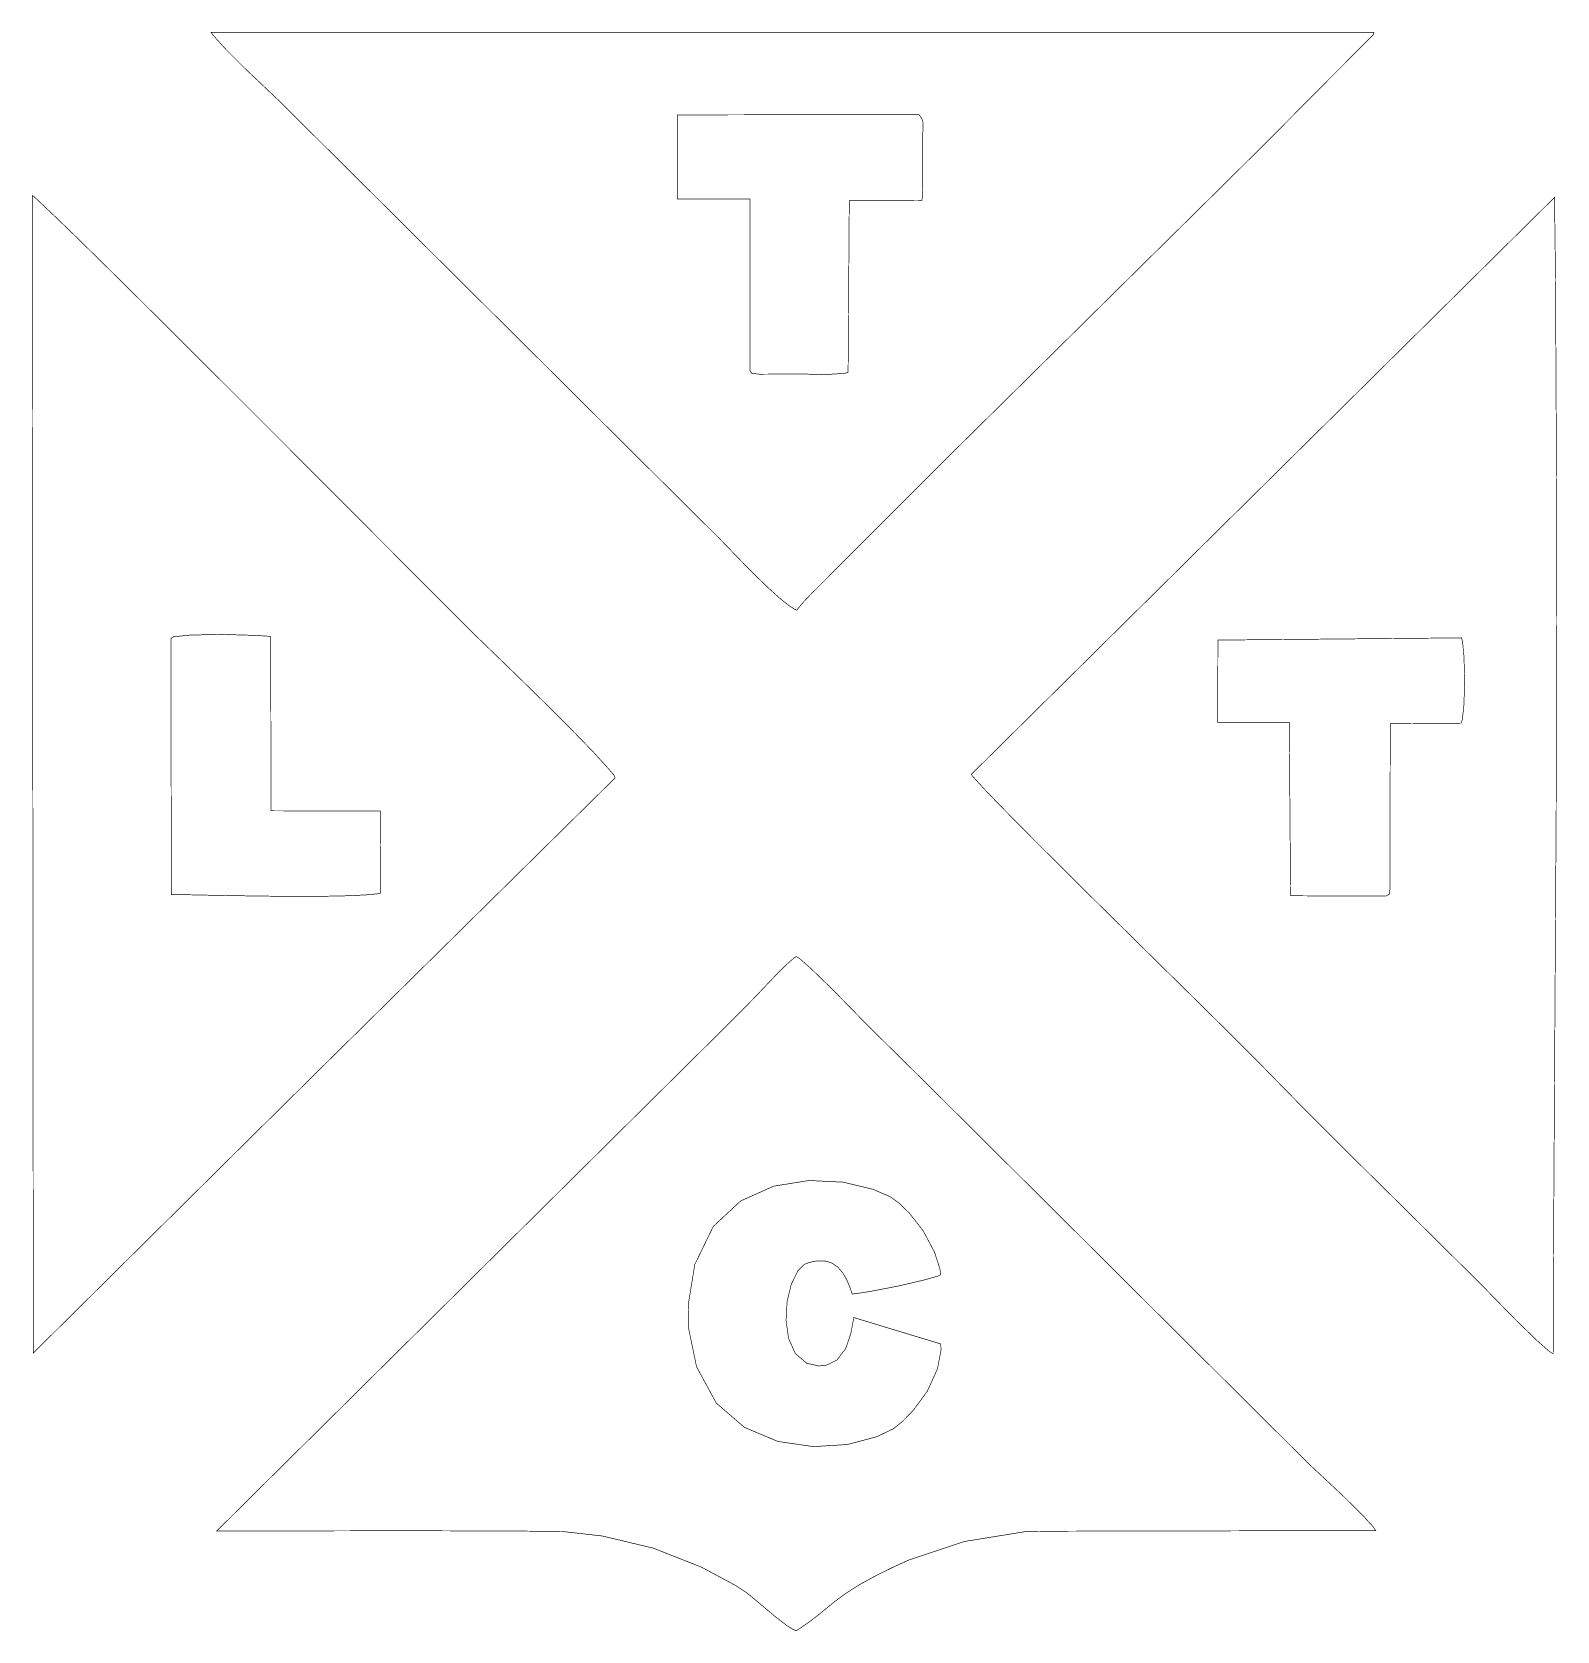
# Model space of a CAD drawing. Header units: millimetres. Extents: x -29 to 6, y -155 to 12.
# Drawn here: x -27.38 to 4.26, y -155.2 to -122.02 of the extents above.
import ezdxf

# ---------------------------------------------------------------- set-up
doc = ezdxf.new("R2010")
doc.units = ezdxf.units.MM

msp = doc.modelspace()

# ---------------------------------------------------------------- linework, layer by layer
at = {"color": 0}
for points in [[(0.45, -122.074, 0.0135, 0.0135, 0), (0.456, -122.031, 0.0135, 0.0135, 0), (-23.662, -122.028, 0.0135, 0.0135, 0), (-23.591, -122.122, 0.0135, 0.0135, 0), (-23.353, -122.384, 0.0135, 0.0135, 0), (-22.959, -122.778, 0.0135, 0.0135, 0), (-22.546, -123.17, 0.0135, 0.0135, 0), (-22.271, -123.431, 0.0135, 0.0135, 0), (-22.181, -123.52, 0.0135, 0.0135, 0), (-13.125, -132.526, 0.0135, 0.0135, 0), (-13.093, -132.558, 0.0135, 0.0135, 0), (-12.996, -132.658, 0.0135, 0.0135, 0), (-12.81, -132.851, 0.0135, 0.0135, 0), (-12.585, -133.083, 0.0135, 0.0135, 0), (-12.339, -133.33, 0.0135, 0.0135, 0), (-12.091, -133.569, 0.0135, 0.0135, 0), (-11.858, -133.779, 0.0135, 0.0135, 0), (-11.657, -133.937, 0.0135, 0.0135, 0), (-11.548, -134.006, 0.0135, 0.0135, 0), (-11.508, -134.019, 0.0135, 0.0135, 0), (-11.478, -133.975, 0.0135, 0.0135, 0), (-11.375, -133.853, 0.0135, 0.0135, 0), (-11.201, -133.67, 0.0135, 0.0135, 0), (-11.007, -133.478, 0.0135, 0.0135, 0), (-10.862, -133.332, 0.0135, 0.0135, 0), (-10.815, -133.282, 0.0135, 0.0135, 0), (-8.567, -131.031, 0.0135, 0.0135, 0), (-8.312, -130.778, 0.0135, 0.0135, 0), (-5.805, -128.301, 0.0135, 0.0135, 0), (-5.549, -128.048, 0.0135, 0.0135, 0), (-5.294, -127.795, 0.0135, 0.0135, 0), (-2.787, -125.318, 0.0135, 0.0135, 0), (-2.532, -125.065, 0.0135, 0.0135, 0), (-2.401, -124.935, 0.0135, 0.0135, 0), (-1.793, -124.332, 0.0135, 0.0135, 0), (-1.171, -123.705, 0.0135, 0.0135, 0), (-1.033, -123.564, 0.0135, 0.0135, 0), (0.45, -122.074, 0.0135, 0.0135, 0)], [(-8.98, -123.737, 0.0135, 0.0135, 0), (-8.965, -123.755, 0.0135, 0.0135, 0), (-8.921, -123.815, 0.0135, 0.0135, 0), (-8.898, -123.884, 0.0135, 0.0135, 0), (-8.895, -123.992, 0.0135, 0.0135, 0), (-8.899, -124.138, 0.0135, 0.0135, 0), (-8.9, -124.186, 0.0135, 0.0135, 0), (-8.9, -124.223, 0.0135, 0.0135, 0), (-8.901, -124.524, 0.0135, 0.0135, 0), (-8.901, -124.624, 0.0135, 0.0135, 0), (-8.901, -124.734, 0.0135, 0.0135, 0), (-8.899, -125.063, 0.0135, 0.0135, 0), (-8.909, -125.44, 0.0135, 0.0135, 0), (-8.916, -125.518, 0.0135, 0.0135, 0), (-10.424, -125.525, 0.0135, 0.0135, 0), (-10.448, -129.087, 0.0135, 0.0135, 0), (-10.527, -129.106, 0.0135, 0.0135, 0), (-10.956, -129.133, 0.0135, 0.0135, 0), (-11.344, -129.12, 0.0135, 0.0135, 0), (-11.474, -129.12, 0.0135, 0.0135, 0), (-12.289, -129.123, 0.0135, 0.0135, 0), (-12.324, -129.119, 0.0135, 0.0135, 0), (-12.431, -129.107, 0.0135, 0.0135, 0), (-12.462, -129.099, 0.0135, 0.0135, 0), (-12.455, -129.086, 0.0135, 0.0135, 0), (-12.474, -129.062, 0.0135, 0.0135, 0), (-12.482, -129.057, 0.0135, 0.0135, 0), (-12.485, -125.489, 0.0135, 0.0135, 0), (-13.993, -125.487, 0.0135, 0.0135, 0), (-13.988, -123.742, 0.0135, 0.0135, 0), (-8.98, -123.737, 0.0135, 0.0135, 0)], [(-12.485, -125.489, 0.0135, 0.0135, 0), (-12.482, -129.057, 0.0135, 0.0135, 0), (-12.474, -129.062, 0.0135, 0.0135, 0), (-12.455, -129.086, 0.0135, 0.0135, 0), (-12.462, -129.099, 0.0135, 0.0135, 0), (-12.431, -129.107, 0.0135, 0.0135, 0), (-12.324, -129.119, 0.0135, 0.0135, 0), (-12.289, -129.123, 0.0135, 0.0135, 0), (-11.474, -129.12, 0.0135, 0.0135, 0), (-11.344, -129.12, 0.0135, 0.0135, 0), (-10.956, -129.133, 0.0135, 0.0135, 0), (-10.527, -129.106, 0.0135, 0.0135, 0), (-10.448, -129.087, 0.0135, 0.0135, 0), (-10.424, -125.525, 0.0135, 0.0135, 0), (-8.916, -125.518, 0.0135, 0.0135, 0), (-8.909, -125.44, 0.0135, 0.0135, 0), (-8.899, -125.063, 0.0135, 0.0135, 0), (-8.901, -124.734, 0.0135, 0.0135, 0), (-8.901, -124.624, 0.0135, 0.0135, 0), (-8.901, -124.515, 0.0135, 0.0135, 0), (-8.9, -124.223, 0.0135, 0.0135, 0), (-8.9, -124.186, 0.0135, 0.0135, 0), (-8.899, -124.138, 0.0135, 0.0135, 0), (-8.895, -123.992, 0.0135, 0.0135, 0), (-8.898, -123.884, 0.0135, 0.0135, 0), (-8.921, -123.815, 0.0135, 0.0135, 0), (-8.965, -123.755, 0.0135, 0.0135, 0), (-8.98, -123.737, 0.0135, 0.0135, 0), (-13.988, -123.742, 0.0135, 0.0135, 0), (-13.993, -125.487, 0.0135, 0.0135, 0), (-12.485, -125.489, 0.0135, 0.0135, 0)], [(-27.349, -149.435, 0.0135, 0.0135, 0), (-24.332, -146.444, 0.0135, 0.0135, 0), (-24.077, -146.191, 0.0135, 0.0135, 0), (-21.572, -143.711, 0.0135, 0.0135, 0), (-21.317, -143.459, 0.0135, 0.0135, 0), (-15.281, -137.501, 0.0135, 0.0135, 0), (-15.305, -137.443, 0.0135, 0.0135, 0), (-15.434, -137.294, 0.0135, 0.0135, 0), (-15.76, -136.936, 0.0135, 0.0135, 0), (-16.205, -136.478, 0.0135, 0.0135, 0), (-16.713, -135.971, 0.0135, 0.0135, 0), (-17.229, -135.464, 0.0135, 0.0135, 0), (-17.698, -135.009, 0.0135, 0.0135, 0), (-18.064, -134.654, 0.0135, 0.0135, 0), (-18.221, -134.503, 0.0135, 0.0135, 0), (-18.272, -134.452, 0.0135, 0.0135, 0), (-18.328, -134.396, 0.0135, 0.0135, 0), (-18.497, -134.228, 0.0135, 0.0135, 0), (-18.866, -133.857, 0.0135, 0.0135, 0), (-19.36, -133.361, 0.0135, 0.0135, 0), (-19.957, -132.762, 0.0135, 0.0135, 0), (-20.636, -132.08, 0.0135, 0.0135, 0), (-21.374, -131.339, 0.0135, 0.0135, 0), (-22.151, -130.56, 0.0135, 0.0135, 0), (-22.946, -129.764, 0.0135, 0.0135, 0), (-23.737, -128.974, 0.0135, 0.0135, 0), (-24.502, -128.211, 0.0135, 0.0135, 0), (-25.221, -127.496, 0.0135, 0.0135, 0), (-25.872, -126.852, 0.0135, 0.0135, 0), (-26.434, -126.3, 0.0135, 0.0135, 0), (-26.885, -125.863, 0.0135, 0.0135, 0), (-27.204, -125.561, 0.0135, 0.0135, 0), (-27.325, -125.448, 0.0135, 0.0135, 0), (-27.37, -125.417, 0.0135, 0.0135, 0), (-27.349, -149.435, 0.0135, 0.0135, 0)], [(4.177, -149.451, 0.0135, 0.0135, 0), (4.18, -148.072, 0.0135, 0.0135, 0), (4.204, -143.937, 0.0135, 0.0135, 0), (4.239, -138.172, 0.0135, 0.0135, 0), (4.25, -132.047, 0.0135, 0.0135, 0), (4.225, -127.102, 0.0135, 0.0135, 0), (4.205, -125.455, 0.0135, 0.0135, 0), (-7.89, -137.425, 0.0135, 0.0135, 0), (-7.874, -137.455, 0.0135, 0.0135, 0), (-7.805, -137.533, 0.0135, 0.0135, 0), (-7.619, -137.737, 0.0135, 0.0135, 0), (-7.344, -138.024, 0.0135, 0.0135, 0), (-6.994, -138.38, 0.0135, 0.0135, 0), (-6.583, -138.795, 0.0135, 0.0135, 0), (-6.124, -139.253, 0.0135, 0.0135, 0), (-5.631, -139.744, 0.0135, 0.0135, 0), (-5.117, -140.253, 0.0135, 0.0135, 0), (-4.596, -140.767, 0.0135, 0.0135, 0), (-4.082, -141.274, 0.0135, 0.0135, 0), (-3.587, -141.762, 0.0135, 0.0135, 0), (-3.126, -142.216, 0.0135, 0.0135, 0), (-2.713, -142.624, 0.0135, 0.0135, 0), (-2.36, -142.974, 0.0135, 0.0135, 0), (-2.082, -143.252, 0.0135, 0.0135, 0), (-1.938, -143.396, 0.0135, 0.0135, 0), (-1.891, -143.445, 0.0135, 0.0135, 0), (-1.682, -143.661, 0.0135, 0.0135, 0), (-1.051, -144.305, 0.0135, 0.0135, 0), (-0.313, -145.045, 0.0135, 0.0135, 0), (0.384, -145.737, 0.0135, 0.0135, 0), (0.925, -146.271, 0.0135, 0.0135, 0), (1.105, -146.449, 0.0135, 0.0135, 0), (1.234, -146.576, 0.0135, 0.0135, 0), (2.482, -147.813, 0.0135, 0.0135, 0), (2.612, -147.942, 0.0135, 0.0135, 0), (2.694, -148.024, 0.0135, 0.0135, 0), (2.953, -148.29, 0.0135, 0.0135, 0), (3.402, -148.75, 0.0135, 0.0135, 0), (3.848, -149.183, 0.0135, 0.0135, 0), (4.099, -149.405, 0.0135, 0.0135, 0), (4.177, -149.451, 0.0135, 0.0135, 0)], [(-24.495, -134.606, 0.0135, 0.0135, 0), (-24.439, -134.572, 0.0135, 0.0135, 0), (-24.102, -134.537, 0.0135, 0.0135, 0), (-23.442, -134.523, 0.0135, 0.0135, 0), (-22.791, -134.542, 0.0135, 0.0135, 0), (-22.469, -134.561, 0.0135, 0.0135, 0), (-22.425, -134.57, 0.0135, 0.0135, 0), (-22.419, -138.184, 0.0135, 0.0135, 0), (-20.152, -138.188, 0.0135, 0.0135, 0), (-20.141, -139.889, 0.0135, 0.0135, 0), (-20.217, -139.907, 0.0135, 0.0135, 0), (-20.452, -139.929, 0.0135, 0.0135, 0), (-20.94, -139.951, 0.0135, 0.0135, 0), (-21.55, -139.96, 0.0135, 0.0135, 0), (-22.225, -139.958, 0.0135, 0.0135, 0), (-22.912, -139.949, 0.0135, 0.0135, 0), (-23.555, -139.938, 0.0135, 0.0135, 0), (-24.098, -139.927, 0.0135, 0.0135, 0), (-24.389, -139.922, 0.0135, 0.0135, 0), (-24.486, -139.921, 0.0135, 0.0135, 0), (-24.495, -134.606, 0.0135, 0.0135, 0)], [(-22.419, -138.184, 0.0135, 0.0135, 0), (-22.425, -134.57, 0.0135, 0.0135, 0), (-22.469, -134.561, 0.0135, 0.0135, 0), (-22.791, -134.542, 0.0135, 0.0135, 0), (-23.442, -134.523, 0.0135, 0.0135, 0), (-24.102, -134.537, 0.0135, 0.0135, 0), (-24.439, -134.572, 0.0135, 0.0135, 0), (-24.495, -134.606, 0.0135, 0.0135, 0), (-24.486, -139.921, 0.0135, 0.0135, 0), (-24.389, -139.922, 0.0135, 0.0135, 0), (-24.098, -139.927, 0.0135, 0.0135, 0), (-23.555, -139.938, 0.0135, 0.0135, 0), (-22.912, -139.949, 0.0135, 0.0135, 0), (-22.225, -139.958, 0.0135, 0.0135, 0), (-21.55, -139.96, 0.0135, 0.0135, 0), (-20.94, -139.951, 0.0135, 0.0135, 0), (-20.452, -139.929, 0.0135, 0.0135, 0), (-20.217, -139.907, 0.0135, 0.0135, 0), (-20.141, -139.889, 0.0135, 0.0135, 0), (-20.152, -138.188, 0.0135, 0.0135, 0), (-22.419, -138.184, 0.0135, 0.0135, 0)], [(-2.778, -134.641, 0.0135, 0.0135, 0), (2.276, -134.595, 0.0135, 0.0135, 0), (2.297, -134.673, 0.0135, 0.0135, 0), (2.325, -134.961, 0.0135, 0.0135, 0), (2.343, -135.483, 0.0135, 0.0135, 0), (2.324, -136.003, 0.0135, 0.0135, 0), (2.293, -136.288, 0.0135, 0.0135, 0), (2.267, -136.365, 0.0135, 0.0135, 0), (0.798, -136.375, 0.0135, 0.0135, 0), (0.79, -139.82, 0.0135, 0.0135, 0), (0.786, -139.838, 0.0135, 0.0135, 0), (0.778, -139.895, 0.0135, 0.0135, 0), (0.78, -139.915, 0.0135, 0.0135, 0), (0.765, -139.921, 0.0135, 0.0135, 0), (0.72, -139.946, 0.0135, 0.0135, 0), (0.706, -139.955, 0.0135, 0.0135, 0), (-1.27, -139.947, 0.0135, 0.0135, 0), (-1.297, -136.349, 0.0135, 0.0135, 0), (-2.78, -136.347, 0.0135, 0.0135, 0), (-2.781, -136.26, 0.0135, 0.0135, 0), (-2.778, -134.641, 0.0135, 0.0135, 0)], [(2.276, -134.595, 0.0135, 0.0135, 0), (-2.778, -134.641, 0.0135, 0.0135, 0), (-2.781, -136.26, 0.0135, 0.0135, 0), (-2.78, -136.347, 0.0135, 0.0135, 0), (-1.297, -136.349, 0.0135, 0.0135, 0), (-1.27, -139.947, 0.0135, 0.0135, 0), (0.706, -139.955, 0.0135, 0.0135, 0), (0.72, -139.946, 0.0135, 0.0135, 0), (0.765, -139.921, 0.0135, 0.0135, 0), (0.78, -139.915, 0.0135, 0.0135, 0), (0.778, -139.895, 0.0135, 0.0135, 0), (0.786, -139.838, 0.0135, 0.0135, 0), (0.79, -139.82, 0.0135, 0.0135, 0), (0.798, -136.375, 0.0135, 0.0135, 0), (2.267, -136.365, 0.0135, 0.0135, 0), (2.293, -136.288, 0.0135, 0.0135, 0), (2.324, -136.003, 0.0135, 0.0135, 0), (2.343, -135.483, 0.0135, 0.0135, 0), (2.325, -134.961, 0.0135, 0.0135, 0), (2.297, -134.673, 0.0135, 0.0135, 0), (2.276, -134.595, 0.0135, 0.0135, 0)], [(-23.545, -153.129, 0.0135, 0.0135, 0), (-23.374, -153.129, 0.0135, 0.0135, 0), (-22.859, -153.128, 0.0135, 0.0135, 0), (-22.035, -153.127, 0.0135, 0.0135, 0), (-21.116, -153.126, 0.0135, 0.0135, 0), (-20.146, -153.125, 0.0135, 0.0135, 0), (-19.17, -153.125, 0.0135, 0.0135, 0), (-18.232, -153.127, 0.0135, 0.0135, 0), (-17.376, -153.13, 0.0135, 0.0135, 0), (-16.829, -153.135, 0.0135, 0.0135, 0), (-16.646, -153.137, 0.0135, 0.0135, 0), (-16.371, -153.14, 0.0135, 0.0135, 0), (-15.545, -153.233, 0.0135, 0.0135, 0), (-14.489, -153.485, 0.0135, 0.0135, 0), (-13.489, -153.88, 0.0135, 0.0135, 0), (-12.781, -154.26, 0.0135, 0.0135, 0), (-12.558, -154.406, 0.0135, 0.0135, 0), (-12.482, -154.467, 0.0135, 0.0135, 0), (-12.257, -154.656, 0.0135, 0.0135, 0), (-11.977, -154.892, 0.0135, 0.0135, 0), (-11.73, -155.083, 0.0135, 0.0135, 0), (-11.579, -155.178, 0.0135, 0.0135, 0), (-11.524, -155.197, 0.0135, 0.0135, 0), (-11.459, -155.157, 0.0135, 0.0135, 0), (-11.269, -155.027, 0.0135, 0.0135, 0), (-11.064, -154.871, 0.0135, 0.0135, 0), (-10.883, -154.722, 0.0135, 0.0135, 0), (-10.699, -154.573, 0.0135, 0.0135, 0), (-10.484, -154.416, 0.0135, 0.0135, 0), (-10.212, -154.243, 0.0135, 0.0135, 0), (-9.855, -154.048, 0.0135, 0.0135, 0), (-9.505, -153.876, 0.0135, 0.0135, 0), (-9.387, -153.822, 0.0135, 0.0135, 0), (-9.18, -153.728, 0.0135, 0.0135, 0), (-8.031, -153.346, 0.0135, 0.0135, 0), (-6.78, -153.144, 0.0135, 0.0135, 0), (-6.521, -153.14, 0.0135, 0.0135, 0), (-5.923, -153.133, 0.0135, 0.0135, 0), (-0.074, -153.121, 0.0135, 0.0135, 0), (0.497, -153.124, 0.0135, 0.0135, 0), (0.444, -153.042, 0.0135, 0.0135, 0), (0.224, -152.802, 0.0135, 0.0135, 0), (-0.193, -152.39, 0.0135, 0.0135, 0), (-0.636, -151.975, 0.0135, 0.0135, 0), (-0.899, -151.729, 0.0135, 0.0135, 0), (-0.984, -151.644, 0.0135, 0.0135, 0), (-8.501, -144.161, 0.0135, 0.0135, 0), (-8.631, -144.032, 0.0135, 0.0135, 0), (-9.879, -142.798, 0.0135, 0.0135, 0), (-10.009, -142.669, 0.0135, 0.0135, 0), (-10.089, -142.59, 0.0135, 0.0135, 0), (-10.34, -142.332, 0.0135, 0.0135, 0), (-10.778, -141.885, 0.0135, 0.0135, 0), (-11.211, -141.465, 0.0135, 0.0135, 0), (-11.452, -141.251, 0.0135, 0.0135, 0), (-11.524, -141.208, 0.0135, 0.0135, 0), (-11.572, -141.241, 0.0135, 0.0135, 0), (-11.706, -141.356, 0.0135, 0.0135, 0), (-11.909, -141.555, 0.0135, 0.0135, 0), (-12.114, -141.77, 0.0135, 0.0135, 0), (-12.255, -141.919, 0.0135, 0.0135, 0), (-12.302, -141.969, 0.0135, 0.0135, 0), (-12.373, -142.043, 0.0135, 0.0135, 0), (-12.679, -142.356, 0.0135, 0.0135, 0), (-12.98, -142.656, 0.0135, 0.0135, 0), (-13.048, -142.724, 0.0135, 0.0135, 0), (-23.545, -153.129, 0.0135, 0.0135, 0)], [(-8.528, -149.247, 0.0135, 0.0135, 0), (-8.52, -149.374, 0.0135, 0.0135, 0), (-8.593, -149.761, 0.0135, 0.0135, 0), (-8.806, -150.231, 0.0135, 0.0135, 0), (-9.099, -150.628, 0.0135, 0.0135, 0), (-9.324, -150.859, 0.0135, 0.0135, 0), (-9.406, -150.926, 0.0135, 0.0135, 0), (-9.504, -151.005, 0.0135, 0.0135, 0), (-9.853, -151.173, 0.0135, 0.0135, 0), (-10.463, -151.335, 0.0135, 0.0135, 0), (-11.169, -151.378, 0.0135, 0.0135, 0), (-11.904, -151.271, 0.0135, 0.0135, 0), (-12.597, -150.98, 0.0135, 0.0135, 0), (-13.183, -150.474, 0.0135, 0.0135, 0), (-13.592, -149.72, 0.0135, 0.0135, 0), (-13.752, -148.944, 0.0135, 0.0135, 0), (-13.756, -148.685, 0.0135, 0.0135, 0), (-13.761, -148.414, 0.0135, 0.0135, 0), (-13.628, -147.598, 0.0135, 0.0135, 0), (-13.244, -146.808, 0.0135, 0.0135, 0), (-12.677, -146.28, 0.0135, 0.0135, 0), (-11.993, -145.974, 0.0135, 0.0135, 0), (-11.262, -145.856, 0.0135, 0.0135, 0), (-10.553, -145.89, 0.0135, 0.0135, 0), (-9.935, -146.037, 0.0135, 0.0135, 0), (-9.58, -146.19, 0.0135, 0.0135, 0), (-9.477, -146.263, 0.0135, 0.0135, 0), (-9.396, -146.321, 0.0135, 0.0135, 0), (-9.179, -146.531, 0.0135, 0.0135, 0), (-8.889, -146.903, 0.0135, 0.0135, 0), (-8.656, -147.342, 0.0135, 0.0135, 0), (-8.543, -147.691, 0.0135, 0.0135, 0), (-8.528, -147.81, 0.0135, 0.0135, 0), (-8.588, -147.84, 0.0135, 0.0135, 0), (-8.87, -147.92, 0.0135, 0.0135, 0), (-9.414, -148.047, 0.0135, 0.0135, 0), (-9.975, -148.155, 0.0135, 0.0135, 0), (-10.285, -148.204, 0.0135, 0.0135, 0), (-10.366, -148.21, 0.0135, 0.0135, 0), (-10.377, -148.171, 0.0135, 0.0135, 0), (-10.416, -148.058, 0.0135, 0.0135, 0), (-10.48, -147.909, 0.0135, 0.0135, 0), (-10.559, -147.773, 0.0135, 0.0135, 0), (-10.658, -147.657, 0.0135, 0.0135, 0), (-10.78, -147.572, 0.0135, 0.0135, 0), (-10.927, -147.524, 0.0135, 0.0135, 0), (-11.103, -147.524, 0.0135, 0.0135, 0), (-11.261, -147.56, 0.0135, 0.0135, 0), (-11.311, -147.579, 0.0135, 0.0135, 0), (-11.363, -147.599, 0.0135, 0.0135, 0), (-11.491, -147.733, 0.0135, 0.0135, 0), (-11.628, -148.012, 0.0135, 0.0135, 0), (-11.714, -148.37, 0.0135, 0.0135, 0), (-11.735, -148.759, 0.0135, 0.0135, 0), (-11.682, -149.134, 0.0135, 0.0135, 0), (-11.543, -149.446, 0.0135, 0.0135, 0), (-11.307, -149.648, 0.0135, 0.0135, 0), (-11.048, -149.705, 0.0135, 0.0135, 0), (-10.964, -149.695, 0.0135, 0.0135, 0), (-10.891, -149.686, 0.0135, 0.0135, 0), (-10.681, -149.581, 0.0135, 0.0135, 0), (-10.5, -149.348, 0.0135, 0.0135, 0), (-10.394, -149.04, 0.0135, 0.0135, 0), (-10.345, -148.785, 0.0135, 0.0135, 0), (-10.332, -148.699, 0.0135, 0.0135, 0), (-8.528, -149.247, 0.0135, 0.0135, 0)], [(-9.477, -146.263, 0.0135, 0.0135, 0), (-9.58, -146.19, 0.0135, 0.0135, 0), (-9.935, -146.037, 0.0135, 0.0135, 0), (-10.553, -145.89, 0.0135, 0.0135, 0), (-11.262, -145.856, 0.0135, 0.0135, 0), (-11.993, -145.974, 0.0135, 0.0135, 0), (-12.677, -146.28, 0.0135, 0.0135, 0), (-13.244, -146.808, 0.0135, 0.0135, 0), (-13.628, -147.598, 0.0135, 0.0135, 0), (-13.761, -148.414, 0.0135, 0.0135, 0), (-13.756, -148.685, 0.0135, 0.0135, 0), (-13.752, -148.944, 0.0135, 0.0135, 0), (-13.592, -149.72, 0.0135, 0.0135, 0), (-13.183, -150.474, 0.0135, 0.0135, 0), (-12.597, -150.98, 0.0135, 0.0135, 0), (-11.904, -151.271, 0.0135, 0.0135, 0), (-11.169, -151.378, 0.0135, 0.0135, 0), (-10.463, -151.335, 0.0135, 0.0135, 0), (-9.853, -151.173, 0.0135, 0.0135, 0), (-9.504, -151.005, 0.0135, 0.0135, 0), (-9.406, -150.926, 0.0135, 0.0135, 0), (-9.324, -150.859, 0.0135, 0.0135, 0), (-9.099, -150.628, 0.0135, 0.0135, 0), (-8.806, -150.231, 0.0135, 0.0135, 0), (-8.593, -149.761, 0.0135, 0.0135, 0), (-8.52, -149.374, 0.0135, 0.0135, 0), (-8.528, -149.247, 0.0135, 0.0135, 0), (-10.332, -148.699, 0.0135, 0.0135, 0), (-10.345, -148.785, 0.0135, 0.0135, 0), (-10.394, -149.04, 0.0135, 0.0135, 0), (-10.5, -149.348, 0.0135, 0.0135, 0), (-10.681, -149.581, 0.0135, 0.0135, 0), (-10.891, -149.686, 0.0135, 0.0135, 0), (-10.964, -149.695, 0.0135, 0.0135, 0), (-11.048, -149.705, 0.0135, 0.0135, 0), (-11.307, -149.648, 0.0135, 0.0135, 0), (-11.543, -149.446, 0.0135, 0.0135, 0), (-11.682, -149.134, 0.0135, 0.0135, 0), (-11.735, -148.759, 0.0135, 0.0135, 0), (-11.714, -148.37, 0.0135, 0.0135, 0), (-11.628, -148.012, 0.0135, 0.0135, 0), (-11.491, -147.733, 0.0135, 0.0135, 0), (-11.363, -147.599, 0.0135, 0.0135, 0), (-11.311, -147.579, 0.0135, 0.0135, 0), (-11.261, -147.56, 0.0135, 0.0135, 0), (-11.103, -147.524, 0.0135, 0.0135, 0), (-10.927, -147.524, 0.0135, 0.0135, 0), (-10.78, -147.572, 0.0135, 0.0135, 0), (-10.658, -147.657, 0.0135, 0.0135, 0), (-10.559, -147.773, 0.0135, 0.0135, 0), (-10.48, -147.909, 0.0135, 0.0135, 0), (-10.416, -148.058, 0.0135, 0.0135, 0), (-10.377, -148.171, 0.0135, 0.0135, 0), (-10.366, -148.21, 0.0135, 0.0135, 0), (-10.285, -148.204, 0.0135, 0.0135, 0), (-9.975, -148.155, 0.0135, 0.0135, 0), (-9.414, -148.047, 0.0135, 0.0135, 0), (-8.87, -147.92, 0.0135, 0.0135, 0), (-8.588, -147.84, 0.0135, 0.0135, 0), (-8.528, -147.81, 0.0135, 0.0135, 0), (-8.543, -147.691, 0.0135, 0.0135, 0), (-8.656, -147.342, 0.0135, 0.0135, 0), (-8.889, -146.903, 0.0135, 0.0135, 0), (-9.179, -146.531, 0.0135, 0.0135, 0), (-9.396, -146.321, 0.0135, 0.0135, 0), (-9.477, -146.263, 0.0135, 0.0135, 0)]]:
    msp.add_lwpolyline(points, format="xyseb", close=True, dxfattribs=at)

doc.saveas('drawing.dxf')
